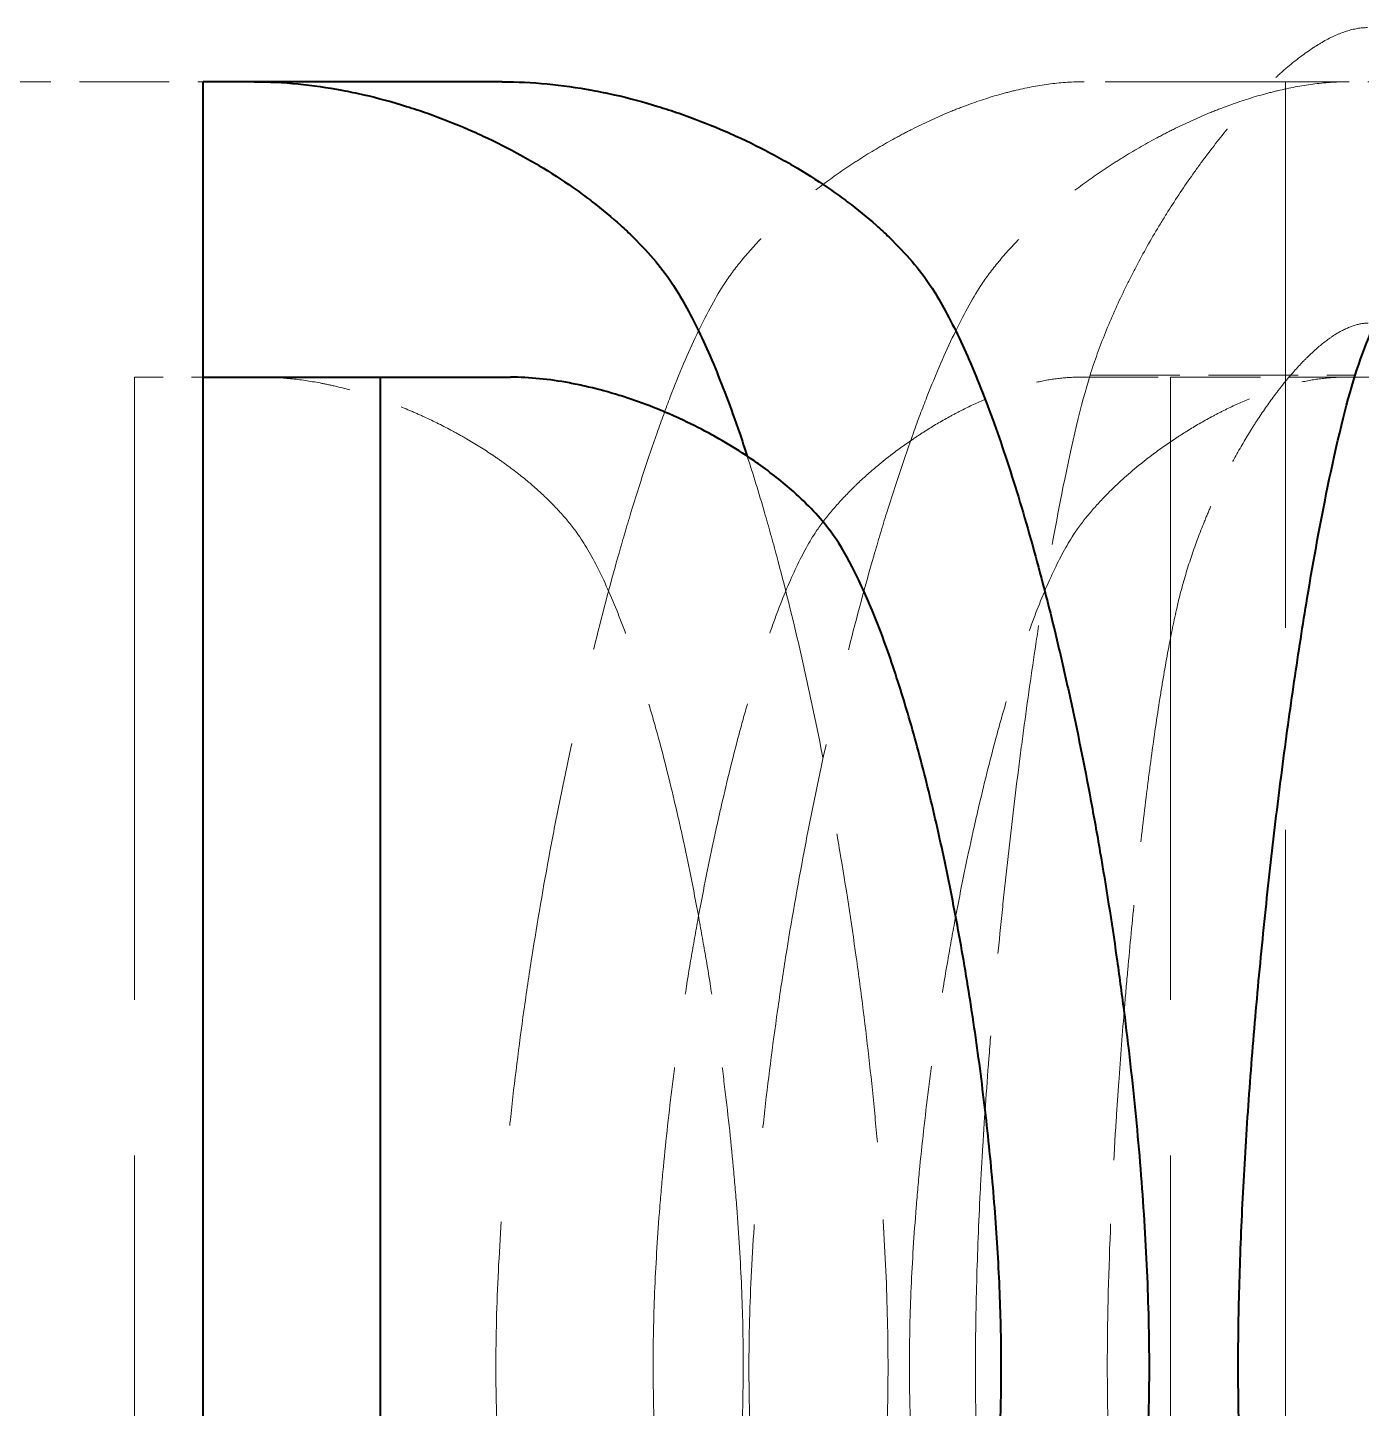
# Model space of a CAD drawing. Header units: millimetres. Extents: x 0 to 51860, y 0 to 5940.
# Drawn here: x 5368.467 to 5373.142, y 1726.554 to 1731.393 of the extents above; entities that cross this region are included whole.
import ezdxf

# ---------------------------------------------------------------- set-up
doc = ezdxf.new("R2010")
doc.units = ezdxf.units.MM
doc.header["$LTSCALE"] = 10
doc.linetypes.add('DASHED', pattern=[0.2067, 0.1654, -0.0413])
doc.layers.add('가려진 것(ISO)', color=2, linetype='DASHED', lineweight=18)
doc.layers.add('가시적인 것(ISO)', color=3, linetype='Continuous', lineweight=40)

msp = doc.modelspace()

# ---------------------------------------------------------------- linework, layer by layer
at = {"layer": '가려진 것(ISO)', "ltscale": 0.19037}
for p, q in [((5368.2342, 1731.2034), (5369.0831, 1731.2034)), ((5372.1907, 1730.175), (5373.1198, 1730.175)), ((5372.4732, 1730.1677), (5373.4081, 1730.1677))]:
    msp.add_line(p, q, dxfattribs=at)
at = {"layer": '가려진 것(ISO)', "ltscale": 0.38249}
msp.add_line((5372.8762, 1731.2034), (5372.1697, 1731.2034), dxfattribs=at)
at = {"layer": '가려진 것(ISO)', "ltscale": 1.714127}
msp.add_line((5372.8762, 1722.2034), (5372.8762, 1731.2034), dxfattribs=at)
at = {"layer": '가려진 것(ISO)', "ltscale": 0.113745}
msp.add_line((5372.8762, 1731.2034), (5373.4399, 1731.2034), dxfattribs=at)
at = {"layer": '가려진 것(ISO)', "ltscale": 0.053209}
msp.add_line((5368.842, 1730.1677), (5369.0831, 1730.1677), dxfattribs=at)
at = {"layer": '가려진 것(ISO)', "ltscale": 1.319605}
for p, q in [((5368.842, 1730.1677), (5368.842, 1723.239)), ((5372.4732, 1730.1677), (5372.4732, 1723.239))]:
    msp.add_line(p, q, dxfattribs=at)
at = {"layer": '가려진 것(ISO)', "ltscale": 0.170091}
msp.add_line((5372.1485, 1730.1677), (5372.4732, 1730.1677), dxfattribs=at)
at = {"layer": '가려진 것(ISO)', "ltscale": 0.600494}
msp.add_open_spline([(5372.1907, 1730.175), (5372.2065, 1730.2249), (5372.2247, 1730.2748), (5372.2649, 1730.3744), (5372.287, 1730.4239), (5372.3225, 1730.4974), (5372.3347, 1730.5217), (5372.3725, 1730.5941), (5372.3991, 1730.6416), (5372.4405, 1730.7112), (5372.4546, 1730.734), (5372.4974, 1730.8017), (5372.5269, 1730.8455), (5372.5719, 1730.9086), (5372.587, 1730.9292), (5372.6327, 1730.9896), (5372.6636, 1731.028), (5372.7099, 1731.0822), (5372.7254, 1731.0997), (5372.7717, 1731.1503), (5372.8025, 1731.1816), (5372.8482, 1731.2244), (5372.8633, 1731.2379), (5372.9083, 1731.2763), (5372.9378, 1731.2989), (5372.9808, 1731.3277), (5372.9949, 1731.3365), (5373.0367, 1731.3601), (5373.0637, 1731.3722), (5373.1153, 1731.3887), (5373.14, 1731.393), (5373.1633, 1731.393)], degree=3, knots=[0, 0, 0, 0, 0.083333, 0.083333, 0.166667, 0.166667, 0.208333, 0.208333, 0.291667, 0.291667, 0.333333, 0.333333, 0.416667, 0.416667, 0.458333, 0.458333, 0.541667, 0.541667, 0.583333, 0.583333, 0.666667, 0.666667, 0.708333, 0.708333, 0.791667, 0.791667, 0.833333, 0.833333, 0.916667, 0.916667, 1, 1, 1, 1], dxfattribs=at)
at = {"layer": '가려진 것(ISO)', "ltscale": 0.622862}
msp.add_open_spline([(5372.1697, 1731.2034), (5372.1313, 1731.2034), (5372.0921, 1731.2008), (5372.0127, 1731.1907), (5371.9725, 1731.1833), (5371.9117, 1731.169), (5371.8914, 1731.1636), (5371.8303, 1731.1462), (5371.7893, 1731.1325), (5371.7281, 1731.1094), (5371.7077, 1731.1012), (5371.6467, 1731.0755), (5371.6063, 1731.0567), (5371.5463, 1731.0263), (5371.5265, 1731.0159), (5371.4674, 1730.9835), (5371.4287, 1730.9607), (5371.372, 1730.9248), (5371.3534, 1730.9126), (5371.2982, 1730.8753), (5371.2626, 1730.8495), (5371.2112, 1730.8098), (5371.1944, 1730.7964), (5371.1452, 1730.7558), (5371.114, 1730.7281), (5371.07, 1730.6862), (5371.0558, 1730.6722), (5371.0148, 1730.6299), (5370.9895, 1730.6015), (5370.9436, 1730.5449), (5370.923, 1730.5166), (5370.9051, 1730.4886)], degree=3, knots=[0, 0, 0, 0, 0.083333, 0.083333, 0.166667, 0.166667, 0.208333, 0.208333, 0.291667, 0.291667, 0.333333, 0.333333, 0.416667, 0.416667, 0.458333, 0.458333, 0.541667, 0.541667, 0.583333, 0.583333, 0.666667, 0.666667, 0.708333, 0.708333, 0.791667, 0.791667, 0.833333, 0.833333, 0.916667, 0.916667, 1, 1, 1, 1], dxfattribs=at)
at = {"layer": '가려진 것(ISO)', "ltscale": 0.634685}
msp.add_open_spline([(5373.0985, 1731.2034), (5373.0593, 1731.2034), (5373.0193, 1731.2008), (5372.9788, 1731.1957), (5372.9383, 1731.1907), (5372.8972, 1731.1833), (5372.8559, 1731.1737), (5372.8352, 1731.169), (5372.8145, 1731.1636), (5372.7937, 1731.1578), (5372.7521, 1731.1462), (5372.7104, 1731.1325), (5372.6687, 1731.1171), (5372.6479, 1731.1094), (5372.6271, 1731.1012), (5372.6063, 1731.0926), (5372.5648, 1731.0755), (5372.5236, 1731.0567), (5372.4828, 1731.0365), (5372.4624, 1731.0263), (5372.4422, 1731.0159), (5372.4221, 1731.0051), (5372.3819, 1730.9835), (5372.3424, 1730.9607), (5372.3039, 1730.9368), (5372.2846, 1730.9248), (5372.2656, 1730.9126), (5372.2468, 1730.9002), (5372.2093, 1730.8753), (5372.1729, 1730.8495), (5372.1379, 1730.823), (5372.1205, 1730.8098), (5372.1033, 1730.7964), (5372.0866, 1730.7829), (5372.0532, 1730.7558), (5372.0213, 1730.7281), (5371.9914, 1730.7002), (5371.9765, 1730.6862), (5371.962, 1730.6722), (5371.948, 1730.6581), (5371.9201, 1730.6299), (5371.8943, 1730.6015), (5371.8708, 1730.5732), (5371.8474, 1730.5449), (5371.8264, 1730.5166), (5371.8081, 1730.4886)], degree=3, knots=[0, 0, 0, 0, 0.083333, 0.083333, 0.083333, 0.166667, 0.166667, 0.166667, 0.208333, 0.208333, 0.208333, 0.291667, 0.291667, 0.291667, 0.333333, 0.333333, 0.333333, 0.416667, 0.416667, 0.416667, 0.458333, 0.458333, 0.458333, 0.541667, 0.541667, 0.541667, 0.583333, 0.583333, 0.583333, 0.666667, 0.666667, 0.666667, 0.708333, 0.708333, 0.708333, 0.791667, 0.791667, 0.791667, 0.833333, 0.833333, 0.833333, 0.916667, 0.916667, 0.916667, 1, 1, 1, 1], dxfattribs=at)
at = {"layer": '가려진 것(ISO)', "ltscale": 0.820464}
msp.add_open_spline([(5370.9051, 1730.4886), (5370.8746, 1730.4406), (5370.8438, 1730.3834), (5370.8128, 1730.318), (5370.7818, 1730.2527), (5370.7507, 1730.1793), (5370.7197, 1730.0988), (5370.7042, 1730.0586), (5370.6887, 1730.0166), (5370.6733, 1729.973), (5370.6425, 1729.8859), (5370.6119, 1729.7923), (5370.5818, 1729.6933), (5370.5668, 1729.6438), (5370.5519, 1729.593), (5370.5372, 1729.541), (5370.5078, 1729.437), (5370.479, 1729.3283), (5370.4512, 1729.2158), (5370.4373, 1729.1596), (5370.4236, 1729.1025), (5370.4102, 1729.0445), (5370.3834, 1728.9287), (5370.3577, 1728.8098), (5370.3334, 1728.6888), (5370.3212, 1728.6283), (5370.3094, 1728.5674), (5370.298, 1728.506), (5370.2752, 1728.3834), (5370.2539, 1728.2592), (5370.2344, 1728.1348), (5370.2247, 1728.0725), (5370.2155, 1728.0102), (5370.2067, 1727.948), (5370.1891, 1727.8234), (5370.1736, 1727.6991), (5370.1604, 1727.5762), (5370.1537, 1727.5147), (5370.1477, 1727.4535), (5370.1422, 1727.3928), (5370.1313, 1727.2715), (5370.1229, 1727.152), (5370.1171, 1727.0355), (5370.1114, 1726.919), (5370.1084, 1726.8055), (5370.1084, 1726.6961)], degree=3, knots=[0, 0, 0, 0, 0.083333, 0.083333, 0.083333, 0.166667, 0.166667, 0.166667, 0.208333, 0.208333, 0.208333, 0.291667, 0.291667, 0.291667, 0.333333, 0.333333, 0.333333, 0.416667, 0.416667, 0.416667, 0.458333, 0.458333, 0.458333, 0.541667, 0.541667, 0.541667, 0.583333, 0.583333, 0.583333, 0.666667, 0.666667, 0.666667, 0.708333, 0.708333, 0.708333, 0.791667, 0.791667, 0.791667, 0.833333, 0.833333, 0.833333, 0.916667, 0.916667, 0.916667, 1, 1, 1, 1], dxfattribs=at)
at = {"layer": '가려진 것(ISO)', "ltscale": 0.824049}
msp.add_open_spline([(5371.8081, 1730.4886), (5371.7771, 1730.4406), (5371.7456, 1730.3834), (5371.714, 1730.318), (5371.6824, 1730.2527), (5371.6506, 1730.1793), (5371.619, 1730.0988), (5371.6032, 1730.0586), (5371.5874, 1730.0166), (5371.5716, 1729.973), (5371.5402, 1729.8859), (5371.509, 1729.7923), (5371.4784, 1729.6933), (5371.463, 1729.6438), (5371.4478, 1729.593), (5371.4328, 1729.541), (5371.4028, 1729.437), (5371.3734, 1729.3283), (5371.345, 1729.2158), (5371.3308, 1729.1596), (5371.3169, 1729.1025), (5371.3032, 1729.0445), (5371.2759, 1728.9287), (5371.2496, 1728.8098), (5371.2249, 1728.6888), (5371.2125, 1728.6283), (5371.2004, 1728.5674), (5371.1888, 1728.506), (5371.1655, 1728.3834), (5371.1437, 1728.2592), (5371.1239, 1728.1348), (5371.114, 1728.0725), (5371.1045, 1728.0102), (5371.0956, 1727.948), (5371.0777, 1727.8234), (5371.0618, 1727.6991), (5371.0483, 1727.5762), (5371.0415, 1727.5147), (5371.0354, 1727.4535), (5371.0298, 1727.3928), (5371.0187, 1727.2715), (5371.0101, 1727.152), (5371.0042, 1727.0355), (5370.9984, 1726.919), (5370.9953, 1726.8055), (5370.9953, 1726.6961)], degree=3, knots=[0, 0, 0, 0, 0.083333, 0.083333, 0.083333, 0.166667, 0.166667, 0.166667, 0.208333, 0.208333, 0.208333, 0.291667, 0.291667, 0.291667, 0.333333, 0.333333, 0.333333, 0.416667, 0.416667, 0.416667, 0.458333, 0.458333, 0.458333, 0.541667, 0.541667, 0.541667, 0.583333, 0.583333, 0.583333, 0.666667, 0.666667, 0.666667, 0.708333, 0.708333, 0.708333, 0.791667, 0.791667, 0.791667, 0.833333, 0.833333, 0.833333, 0.916667, 0.916667, 0.916667, 1, 1, 1, 1], dxfattribs=at)
at = {"layer": '가려진 것(ISO)', "ltscale": 0.423996}
msp.add_open_spline([(5373.1656, 1730.3574), (5373.1488, 1730.3574), (5373.1138, 1730.3511), (5373.0669, 1730.3287), (5373.0181, 1730.2965), (5372.9779, 1730.2631), (5372.9267, 1730.2128), (5372.8853, 1730.166), (5372.8337, 1730.1004), (5372.7927, 1730.0426), (5372.7427, 1729.9644), (5372.7039, 1729.8977), (5372.6576, 1729.8097), (5372.6227, 1729.7362), (5372.5824, 1729.6413), (5372.546, 1729.5437), (5372.5217, 1729.4639), (5372.5109, 1729.4238)], degree=3, knots=[0, 0, 0, 0, 0.083333, 0.166667, 0.208333, 0.291667, 0.333333, 0.416667, 0.458333, 0.541667, 0.583333, 0.666667, 0.708333, 0.791667, 0.833333, 0.916667, 1, 1, 1, 1], dxfattribs=at)
at = {"layer": '가려진 것(ISO)', "ltscale": 0.459501}
for points in [[(5370.3887, 1729.628), (5370.371, 1729.6517), (5370.3317, 1729.6987), (5370.2742, 1729.7558), (5370.211, 1729.8112), (5370.1562, 1729.8538), (5370.0833, 1729.9047), (5370.0217, 1729.9432), (5369.9413, 1729.9882), (5369.8748, 1730.0214), (5369.7895, 1730.0589), (5369.72, 1730.0856), (5369.6324, 1730.1143), (5369.5621, 1730.1332), (5369.4748, 1730.1515), (5369.3886, 1730.1642), (5369.3218, 1730.1677), (5369.2892, 1730.1677)], [(5371.2312, 1729.628), (5371.2475, 1729.6517), (5371.2835, 1729.6987), (5371.3357, 1729.7558), (5371.3923, 1729.8112), (5371.4409, 1729.8538), (5371.5048, 1729.9047), (5371.5581, 1729.9432), (5371.6267, 1729.9882), (5371.6829, 1730.0214), (5371.7538, 1730.0589), (5371.8107, 1730.0856), (5371.8816, 1730.1143), (5371.9377, 1730.1332), (5372.0063, 1730.1515), (5372.0731, 1730.1642), (5372.1239, 1730.1677), (5372.1485, 1730.1677)]]:
    msp.add_open_spline(points, degree=3, knots=[0, 0, 0, 0, 0.083333, 0.166667, 0.208333, 0.291667, 0.333333, 0.416667, 0.458333, 0.541667, 0.583333, 0.666667, 0.708333, 0.791667, 0.833333, 0.916667, 1, 1, 1, 1], dxfattribs=at)
at = {"layer": '가려진 것(ISO)', "ltscale": 0.70002}
msp.add_open_spline([(5371.789, 1726.7034), (5371.789, 1726.7976), (5371.7905, 1726.8959), (5371.7934, 1726.9973), (5371.7962, 1727.0988), (5371.8004, 1727.2033), (5371.8058, 1727.31), (5371.8085, 1727.3634), (5371.8115, 1727.4173), (5371.8148, 1727.4716), (5371.8214, 1727.5801), (5371.8291, 1727.6904), (5371.8379, 1727.8013), (5371.8422, 1727.8568), (5371.8469, 1727.9124), (5371.8517, 1727.9681), (5371.8614, 1728.0795), (5371.872, 1728.191), (5371.8834, 1728.3018), (5371.8891, 1728.3571), (5371.895, 1728.4123), (5371.9011, 1728.4672), (5371.9133, 1728.5769), (5371.9262, 1728.6853), (5371.9396, 1728.7915), (5371.9463, 1728.8446), (5371.9532, 1728.8971), (5371.9602, 1728.9489), (5371.9742, 1729.0526), (5371.9887, 1729.1535), (5372.0035, 1729.2507), (5372.011, 1729.2992), (5372.0185, 1729.3469), (5372.0261, 1729.3935), (5372.0488, 1729.5333), (5372.0723, 1729.6636), (5372.0959, 1729.7811), (5372.1275, 1729.9378), (5372.1594, 1730.0717), (5372.1907, 1730.175)], degree=3, knots=[0, 0, 0, 0, 0.083333, 0.083333, 0.083333, 0.166667, 0.166667, 0.166667, 0.208333, 0.208333, 0.208333, 0.291667, 0.291667, 0.291667, 0.333333, 0.333333, 0.333333, 0.416667, 0.416667, 0.416667, 0.458333, 0.458333, 0.458333, 0.541667, 0.541667, 0.541667, 0.583333, 0.583333, 0.583333, 0.666667, 0.666667, 0.666667, 0.708333, 0.708333, 0.708333, 0.833333, 0.833333, 0.833333, 1, 1, 1, 1], dxfattribs=at)
at = {"layer": '가려진 것(ISO)', "ltscale": 0.468217}
msp.add_open_spline([(5372.1409, 1729.628), (5372.1575, 1729.6517), (5372.1759, 1729.6752), (5372.1957, 1729.6984), (5372.2155, 1729.7216), (5372.2368, 1729.7444), (5372.2593, 1729.7668), (5372.2931, 1729.8003), (5372.3296, 1729.8328), (5372.3681, 1729.8639), (5372.3809, 1729.8742), (5372.3939, 1729.8844), (5372.4072, 1729.8944), (5372.4336, 1729.9144), (5372.4608, 1729.9336), (5372.4886, 1729.952), (5372.5024, 1729.9612), (5372.5164, 1729.9702), (5372.5306, 1729.979), (5372.5588, 1729.9965), (5372.5874, 1730.0131), (5372.6162, 1730.0286), (5372.6306, 1730.0364), (5372.6451, 1730.0439), (5372.6596, 1730.0511), (5372.6886, 1730.0656), (5372.7177, 1730.0789), (5372.7466, 1730.091), (5372.7611, 1730.0971), (5372.7756, 1730.1028), (5372.79, 1730.1082), (5372.8188, 1730.119), (5372.8474, 1730.1285), (5372.8756, 1730.1365), (5372.8897, 1730.1406), (5372.9037, 1730.1442), (5372.9176, 1730.1475), (5372.9453, 1730.1541), (5372.9726, 1730.1591), (5372.9992, 1730.1625), (5373.0258, 1730.166), (5373.0517, 1730.1677), (5373.0768, 1730.1677)], degree=3, knots=[0, 0, 0, 0, 0.083333, 0.083333, 0.083333, 0.166667, 0.166667, 0.166667, 0.291667, 0.291667, 0.291667, 0.333333, 0.333333, 0.333333, 0.416667, 0.416667, 0.416667, 0.458333, 0.458333, 0.458333, 0.541667, 0.541667, 0.541667, 0.583333, 0.583333, 0.583333, 0.666667, 0.666667, 0.666667, 0.708333, 0.708333, 0.708333, 0.791667, 0.791667, 0.791667, 0.833333, 0.833333, 0.833333, 0.916667, 0.916667, 0.916667, 1, 1, 1, 1], dxfattribs=at)
at = {"layer": '가려진 것(ISO)', "ltscale": 0.658785}
msp.add_open_spline([(5370.9893, 1729.891), (5371.0098, 1729.8279), (5371.0301, 1729.7619), (5371.05, 1729.6933), (5371.0644, 1729.6438), (5371.0785, 1729.593), (5371.0925, 1729.541), (5371.1204, 1729.437), (5371.1474, 1729.3283), (5371.1733, 1729.2158), (5371.1863, 1729.1596), (5371.199, 1729.1025), (5371.2114, 1729.0445), (5371.2361, 1728.9287), (5371.2597, 1728.8098), (5371.2819, 1728.6888), (5371.293, 1728.6283), (5371.3037, 1728.5674), (5371.314, 1728.506), (5371.3347, 1728.3834), (5371.3538, 1728.2592), (5371.3712, 1728.1348), (5371.38, 1728.0725), (5371.3882, 1728.0102), (5371.396, 1727.948), (5371.4116, 1727.8234), (5371.4254, 1727.6991), (5371.4371, 1727.5762), (5371.443, 1727.5147), (5371.4483, 1727.4535), (5371.4531, 1727.3928), (5371.4627, 1727.2715), (5371.4701, 1727.152), (5371.4751, 1727.0355), (5371.4801, 1726.919), (5371.4827, 1726.8055), (5371.4827, 1726.6961)], degree=3, knots=[0.233897, 0.233897, 0.233897, 0.233897, 0.2916667, 0.2916667, 0.2916667, 0.3333333, 0.3333333, 0.3333333, 0.4166667, 0.4166667, 0.4166667, 0.4583333, 0.4583333, 0.4583333, 0.5416667, 0.5416667, 0.5416667, 0.5833333, 0.5833333, 0.5833333, 0.6666667, 0.6666667, 0.6666667, 0.7083333, 0.7083333, 0.7083333, 0.7916667, 0.7916667, 0.7916667, 0.8333333, 0.8333333, 0.8333333, 0.9166667, 0.9166667, 0.9166667, 1, 1, 1, 1], dxfattribs=at)
at = {"layer": '가려진 것(ISO)', "ltscale": 0.629388}
for points in [[(5370.9752, 1726.7107), (5370.9752, 1726.797), (5370.9712, 1726.9756), (5370.9571, 1727.2095), (5370.9367, 1727.4481), (5370.9157, 1727.6416), (5370.884, 1727.8834), (5370.8546, 1728.0755), (5370.8133, 1728.3108), (5370.7769, 1728.4939), (5370.7277, 1728.713), (5370.6857, 1728.8793), (5370.6304, 1729.0727), (5370.5842, 1729.2145), (5370.5246, 1729.3725), (5370.4635, 1729.5095), (5370.4137, 1729.5934), (5370.3887, 1729.628)], [(5370.6596, 1726.7107), (5370.6596, 1726.797), (5370.6637, 1726.9756), (5370.6782, 1727.2095), (5370.6991, 1727.4481), (5370.7206, 1727.6416), (5370.7528, 1727.8834), (5370.7825, 1728.0755), (5370.8239, 1728.3108), (5370.8602, 1728.4939), (5370.9088, 1728.713), (5370.9499, 1728.8793), (5371.0035, 1729.0727), (5371.0478, 1729.2145), (5371.1045, 1729.3725), (5371.1619, 1729.5095), (5371.2082, 1729.5934), (5371.2312, 1729.628)]]:
    msp.add_open_spline(points, degree=3, knots=[0, 0, 0, 0, 0.083333, 0.166667, 0.208333, 0.291667, 0.333333, 0.416667, 0.458333, 0.541667, 0.583333, 0.666667, 0.708333, 0.791667, 0.833333, 0.916667, 1, 1, 1, 1], dxfattribs=at)
at = {"layer": '가려진 것(ISO)', "ltscale": 0.632068}
msp.add_open_spline([(5371.5577, 1726.7107), (5371.5577, 1726.797), (5371.5598, 1726.8863), (5371.5638, 1726.9777), (5371.5678, 1727.0691), (5371.5737, 1727.1627), (5371.5814, 1727.2575), (5371.5852, 1727.3049), (5371.5895, 1727.3527), (5371.5941, 1727.4006), (5371.6035, 1727.4965), (5371.6144, 1727.5932), (5371.6269, 1727.69), (5371.6331, 1727.7383), (5371.6396, 1727.7867), (5371.6465, 1727.8349), (5371.6604, 1727.9314), (5371.6755, 1728.0275), (5371.6918, 1728.1223), (5371.7, 1728.1697), (5371.7085, 1728.2167), (5371.7172, 1728.2633), (5371.7346, 1728.3566), (5371.7531, 1728.4481), (5371.7725, 1728.5371), (5371.7822, 1728.5816), (5371.7921, 1728.6254), (5371.8022, 1728.6685), (5371.8224, 1728.7546), (5371.8434, 1728.8378), (5371.8649, 1728.9171), (5371.8757, 1728.9567), (5371.8867, 1728.9954), (5371.8977, 1729.033), (5371.9198, 1729.1082), (5371.9425, 1729.1791), (5371.9654, 1729.2448), (5371.9769, 1729.2777), (5371.9885, 1729.3093), (5372.0001, 1729.3395), (5372.0233, 1729.3999), (5372.0468, 1729.4547), (5372.0703, 1729.5031), (5372.0938, 1729.5514), (5372.1174, 1729.5934), (5372.1409, 1729.628)], degree=3, knots=[0, 0, 0, 0, 0.083333, 0.083333, 0.083333, 0.166667, 0.166667, 0.166667, 0.208333, 0.208333, 0.208333, 0.291667, 0.291667, 0.291667, 0.333333, 0.333333, 0.333333, 0.416667, 0.416667, 0.416667, 0.458333, 0.458333, 0.458333, 0.541667, 0.541667, 0.541667, 0.583333, 0.583333, 0.583333, 0.666667, 0.666667, 0.666667, 0.708333, 0.708333, 0.708333, 0.791667, 0.791667, 0.791667, 0.833333, 0.833333, 0.833333, 0.916667, 0.916667, 0.916667, 1, 1, 1, 1], dxfattribs=at)
at = {"layer": '가려진 것(ISO)', "ltscale": 0.541749}
msp.add_open_spline([(5372.5109, 1729.4238), (5372.5006, 1729.3855), (5372.4799, 1729.2961), (5372.4539, 1729.1563), (5372.4283, 1728.9986), (5372.4082, 1728.8593), (5372.3839, 1728.6721), (5372.3652, 1728.513), (5372.3431, 1728.3056), (5372.3265, 1728.1341), (5372.3076, 1727.9159), (5372.294, 1727.7394), (5372.2763, 1727.4758), (5372.2578, 1727.1293), (5372.2512, 1726.8493), (5372.2512, 1726.7034)], degree=3, knots=[0, 0, 0, 0, 0.083333, 0.166667, 0.208333, 0.291667, 0.333333, 0.416667, 0.458333, 0.541667, 0.583333, 0.666667, 0.708333, 0.833333, 1, 1, 1, 1], dxfattribs=at)
at = {"layer": '가려진 것(ISO)', "ltscale": 0.816362}
msp.add_open_spline([(5370.1084, 1726.6961), (5370.1084, 1726.5934), (5370.1116, 1726.4854), (5370.1175, 1726.3736), (5370.1235, 1726.2617), (5370.1323, 1726.1458), (5370.1436, 1726.0273), (5370.1493, 1725.968), (5370.1556, 1725.9081), (5370.1624, 1725.8476), (5370.1762, 1725.7267), (5370.1923, 1725.6038), (5370.2104, 1725.48), (5370.2195, 1725.4181), (5370.229, 1725.356), (5370.239, 1725.2939), (5370.2591, 1725.1696), (5370.281, 1725.0452), (5370.3044, 1724.9219), (5370.3161, 1724.8602), (5370.3282, 1724.7988), (5370.3406, 1724.7378), (5370.3655, 1724.6159), (5370.3917, 1724.4957), (5370.419, 1724.3785), (5370.4326, 1724.3199), (5370.4465, 1724.262), (5370.4606, 1724.2051), (5370.4888, 1724.0912), (5370.5179, 1723.9809), (5370.5476, 1723.8755), (5370.5624, 1723.8227), (5370.5774, 1723.7713), (5370.5924, 1723.7211), (5370.6226, 1723.6209), (5370.6531, 1723.5262), (5370.6838, 1723.4383), (5370.6991, 1723.3943), (5370.7145, 1723.352), (5370.7298, 1723.3116), (5370.7605, 1723.2308), (5370.7911, 1723.1573), (5370.8215, 1723.0925), (5370.8518, 1723.0277), (5370.8818, 1722.9716), (5370.9112, 1722.9254)], degree=3, knots=[0, 0, 0, 0, 0.083333, 0.083333, 0.083333, 0.166667, 0.166667, 0.166667, 0.208333, 0.208333, 0.208333, 0.291667, 0.291667, 0.291667, 0.333333, 0.333333, 0.333333, 0.416667, 0.416667, 0.416667, 0.458333, 0.458333, 0.458333, 0.541667, 0.541667, 0.541667, 0.583333, 0.583333, 0.583333, 0.666667, 0.666667, 0.666667, 0.708333, 0.708333, 0.708333, 0.791667, 0.791667, 0.791667, 0.833333, 0.833333, 0.833333, 0.916667, 0.916667, 0.916667, 1, 1, 1, 1], dxfattribs=at)
at = {"layer": '가려진 것(ISO)', "ltscale": 0.61177}
for points in [[(5370.437, 1723.8371), (5370.46, 1723.8723), (5370.5058, 1723.9564), (5370.562, 1724.0916), (5370.6167, 1724.2465), (5370.6591, 1724.385), (5370.7099, 1724.5735), (5370.7484, 1724.7354), (5370.7935, 1724.9489), (5370.8269, 1725.1274), (5370.8647, 1725.3572), (5370.8917, 1725.5452), (5370.9207, 1725.7827), (5370.94, 1725.9735), (5370.9586, 1726.2101), (5370.9715, 1726.4433), (5370.9752, 1726.6232), (5370.9752, 1726.7107)], [(5371.1865, 1723.8371), (5371.1652, 1723.8723), (5371.1223, 1723.9564), (5371.069, 1724.0916), (5371.0167, 1724.2465), (5370.9757, 1724.385), (5370.9263, 1724.5735), (5370.8884, 1724.7354), (5370.8437, 1724.9489), (5370.8104, 1725.1274), (5370.7723, 1725.3572), (5370.745, 1725.5452), (5370.7155, 1725.7827), (5370.6958, 1725.9735), (5370.6766, 1726.2101), (5370.6634, 1726.4433), (5370.6596, 1726.6232), (5370.6596, 1726.7107)]]:
    msp.add_open_spline(points, degree=3, knots=[0, 0, 0, 0, 0.083333, 0.166667, 0.208333, 0.291667, 0.333333, 0.416667, 0.458333, 0.541667, 0.583333, 0.666667, 0.708333, 0.791667, 0.833333, 0.916667, 1, 1, 1, 1], dxfattribs=at)
at = {"layer": '가려진 것(ISO)', "ltscale": 0.661583}
msp.add_open_spline([(5371.4827, 1726.6961), (5371.4827, 1726.5934), (5371.48, 1726.4854), (5371.4748, 1726.3736), (5371.4695, 1726.2617), (5371.4618, 1726.1458), (5371.4518, 1726.0273), (5371.4469, 1725.968), (5371.4413, 1725.9081), (5371.4353, 1725.8476), (5371.4231, 1725.7267), (5371.4089, 1725.6038), (5371.3927, 1725.48), (5371.3847, 1725.4181), (5371.3761, 1725.356), (5371.3671, 1725.2939), (5371.3492, 1725.1696), (5371.3295, 1725.0452), (5371.3082, 1724.9219), (5371.2976, 1724.8602), (5371.2866, 1724.7988), (5371.2753, 1724.7378), (5371.2526, 1724.6159), (5371.2285, 1724.4957), (5371.2032, 1724.3785), (5371.1906, 1724.3199), (5371.1777, 1724.262), (5371.1645, 1724.2051), (5371.1382, 1724.0912), (5371.1108, 1723.9809), (5371.0826, 1723.8755), (5371.0686, 1723.8227), (5371.0543, 1723.7713), (5371.0399, 1723.7211), (5371.0175, 1723.6435), (5370.9948, 1723.5692), (5370.9718, 1723.4988)], degree=3, knots=[0, 0, 0, 0, 0.0833333, 0.0833333, 0.0833333, 0.1666667, 0.1666667, 0.1666667, 0.2083333, 0.2083333, 0.2083333, 0.2916667, 0.2916667, 0.2916667, 0.3333333, 0.3333333, 0.3333333, 0.4166667, 0.4166667, 0.4166667, 0.4583333, 0.4583333, 0.4583333, 0.5416667, 0.5416667, 0.5416667, 0.5833333, 0.5833333, 0.5833333, 0.6666667, 0.6666667, 0.6666667, 0.7083333, 0.7083333, 0.7083333, 0.7728807, 0.7728807, 0.7728807, 0.7728807], dxfattribs=at)
at = {"layer": '가려진 것(ISO)', "ltscale": 0.819959}
msp.add_open_spline([(5370.9953, 1726.6961), (5370.9953, 1726.5934), (5370.9985, 1726.4854), (5371.0046, 1726.3736), (5371.0107, 1726.2617), (5371.0197, 1726.1458), (5371.0312, 1726.0273), (5371.037, 1725.968), (5371.0434, 1725.9081), (5371.0504, 1725.8476), (5371.0645, 1725.7267), (5371.0809, 1725.6038), (5371.0994, 1725.48), (5371.1086, 1725.4181), (5371.1184, 1725.356), (5371.1286, 1725.2939), (5371.149, 1725.1696), (5371.1714, 1725.0452), (5371.1953, 1724.9219), (5371.2072, 1724.8602), (5371.2196, 1724.7988), (5371.2323, 1724.7378), (5371.2576, 1724.6159), (5371.2844, 1724.4957), (5371.3122, 1724.3785), (5371.3261, 1724.3199), (5371.3403, 1724.262), (5371.3547, 1724.2051), (5371.3834, 1724.0912), (5371.4131, 1723.9809), (5371.4434, 1723.8755), (5371.4585, 1723.8227), (5371.4738, 1723.7713), (5371.4892, 1723.7211), (5371.5199, 1723.6209), (5371.5511, 1723.5262), (5371.5823, 1723.4383), (5371.598, 1723.3943), (5371.6136, 1723.352), (5371.6293, 1723.3116), (5371.6606, 1723.2308), (5371.6919, 1723.1573), (5371.7228, 1723.0925), (5371.7538, 1723.0277), (5371.7844, 1722.9716), (5371.8144, 1722.9254)], degree=3, knots=[0, 0, 0, 0, 0.083333, 0.083333, 0.083333, 0.166667, 0.166667, 0.166667, 0.208333, 0.208333, 0.208333, 0.291667, 0.291667, 0.291667, 0.333333, 0.333333, 0.333333, 0.416667, 0.416667, 0.416667, 0.458333, 0.458333, 0.458333, 0.541667, 0.541667, 0.541667, 0.583333, 0.583333, 0.583333, 0.666667, 0.666667, 0.666667, 0.708333, 0.708333, 0.708333, 0.791667, 0.791667, 0.791667, 0.833333, 0.833333, 0.833333, 0.916667, 0.916667, 0.916667, 1, 1, 1, 1], dxfattribs=at)
at = {"layer": '가려진 것(ISO)', "ltscale": 0.614137}
msp.add_open_spline([(5372.0953, 1723.8371), (5372.0735, 1723.8723), (5372.0516, 1723.9144), (5372.0298, 1723.9624), (5372.008, 1724.0105), (5371.9863, 1724.0646), (5371.9648, 1724.1239), (5371.954, 1724.1536), (5371.9434, 1724.1845), (5371.9328, 1724.2167), (5371.9115, 1724.2811), (5371.8906, 1724.3504), (5371.8702, 1724.4237), (5371.86, 1724.4604), (5371.8499, 1724.4981), (5371.84, 1724.5367), (5371.8201, 1724.614), (5371.8008, 1724.6949), (5371.7822, 1724.7789), (5371.7729, 1724.8208), (5371.7637, 1724.8635), (5371.7548, 1724.9068), (5371.737, 1724.9935), (5371.72, 1725.0827), (5371.704, 1725.1738), (5371.696, 1725.2193), (5371.6882, 1725.2652), (5371.6807, 1725.3116), (5371.6657, 1725.4042), (5371.6518, 1725.4982), (5371.6391, 1725.5929), (5371.6328, 1725.6402), (5371.6267, 1725.6877), (5371.6211, 1725.7353), (5371.6097, 1725.8304), (5371.5996, 1725.9258), (5371.5911, 1726.0207), (5371.5868, 1726.0681), (5371.5829, 1726.1154), (5371.5794, 1726.1625), (5371.5724, 1726.2567), (5371.5669, 1726.35), (5371.5633, 1726.4416), (5371.5596, 1726.5332), (5371.5577, 1726.6232), (5371.5577, 1726.7107)], degree=3, knots=[0, 0, 0, 0, 0.083333, 0.083333, 0.083333, 0.166667, 0.166667, 0.166667, 0.208333, 0.208333, 0.208333, 0.291667, 0.291667, 0.291667, 0.333333, 0.333333, 0.333333, 0.416667, 0.416667, 0.416667, 0.458333, 0.458333, 0.458333, 0.541667, 0.541667, 0.541667, 0.583333, 0.583333, 0.583333, 0.666667, 0.666667, 0.666667, 0.708333, 0.708333, 0.708333, 0.791667, 0.791667, 0.791667, 0.833333, 0.833333, 0.833333, 0.916667, 0.916667, 0.916667, 1, 1, 1, 1], dxfattribs=at)
at = {"layer": '가려진 것(ISO)', "ltscale": 0.698404}
msp.add_open_spline([(5372.188, 1723.239), (5372.1724, 1723.2889), (5372.1566, 1723.3468), (5372.1408, 1723.4117), (5372.125, 1723.4766), (5372.1092, 1723.5485), (5372.0935, 1723.6263), (5372.0856, 1723.6653), (5372.0778, 1723.7057), (5372.07, 1723.7475), (5372.0544, 1723.831), (5372.039, 1723.92), (5372.0239, 1724.0134), (5372.0164, 1724.0601), (5372.0089, 1724.1079), (5372.0015, 1724.1567), (5371.9868, 1724.2542), (5371.9724, 1724.3555), (5371.9585, 1724.4597), (5371.9516, 1724.5118), (5371.9447, 1724.5647), (5371.9381, 1724.618), (5371.9247, 1724.7248), (5371.912, 1724.8338), (5371.8999, 1724.9441), (5371.8939, 1724.9993), (5371.8881, 1725.0548), (5371.8824, 1725.1104), (5371.8711, 1725.2217), (5371.8606, 1725.3337), (5371.851, 1725.4454), (5371.8462, 1725.5013), (5371.8416, 1725.557), (5371.8373, 1725.6126), (5371.8287, 1725.7237), (5371.821, 1725.834), (5371.8145, 1725.9424), (5371.8113, 1725.9965), (5371.8083, 1726.0503), (5371.8056, 1726.1034), (5371.8003, 1726.2096), (5371.7961, 1726.3134), (5371.7933, 1726.4138), (5371.7905, 1726.5141), (5371.789, 1726.611), (5371.789, 1726.7034)], degree=3, knots=[0, 0, 0, 0, 0.083333, 0.083333, 0.083333, 0.166667, 0.166667, 0.166667, 0.208333, 0.208333, 0.208333, 0.291667, 0.291667, 0.291667, 0.333333, 0.333333, 0.333333, 0.416667, 0.416667, 0.416667, 0.458333, 0.458333, 0.458333, 0.541667, 0.541667, 0.541667, 0.583333, 0.583333, 0.583333, 0.666667, 0.666667, 0.666667, 0.708333, 0.708333, 0.708333, 0.791667, 0.791667, 0.791667, 0.833333, 0.833333, 0.833333, 0.916667, 0.916667, 0.916667, 1, 1, 1, 1], dxfattribs=at)
at = {"layer": '가려진 것(ISO)', "ltscale": 0.933334}
msp.add_open_spline([(5372.2512, 1726.7034), (5372.2512, 1726.5557), (5372.2586, 1726.2588), (5372.2846, 1725.8896), (5372.3216, 1725.5263), (5372.3594, 1725.2419), (5372.4154, 1724.8988), (5372.4664, 1724.6358), (5372.5365, 1724.3259), (5372.5971, 1724.0946), (5372.6768, 1723.8308), (5372.7431, 1723.6417), (5372.828, 1723.437), (5372.8967, 1723.3004), (5372.9739, 1723.1811), (5373.025, 1723.1217), (5373.0754, 1723.0797), (5373.117, 1723.0559), (5373.1495, 1723.0494), (5373.1656, 1723.0494)], degree=3, knots=[0, 0, 0, 0, 0.083333, 0.166667, 0.208333, 0.291667, 0.333333, 0.416667, 0.458333, 0.541667, 0.583333, 0.666667, 0.708333, 0.791667, 0.833333, 0.895833, 0.916667, 0.958333, 1, 1, 1, 1], dxfattribs=at)
at = {"layer": '가시적인 것(ISO)'}
for p, q in [((5370.1307, 1731.2034), (5369.0831, 1731.2034)), ((5369.0831, 1722.2034), (5369.0831, 1731.2034)), ((5369.0831, 1730.1677), (5369.7032, 1730.1677)), ((5369.7032, 1730.1677), (5370.1595, 1730.1677)), ((5369.7032, 1730.1677), (5369.7032, 1723.239))]:
    msp.add_line(p, q, dxfattribs=at)
for points, knots in [([(5373.1198, 1730.175), (5373.136, 1730.2249), (5373.1545, 1730.2748), (5373.1751, 1730.3246), (5373.1956, 1730.3744), (5373.2181, 1730.4239), (5373.2423, 1730.4729), (5373.2543, 1730.4974), (5373.2668, 1730.5217), (5373.2797, 1730.5459), (5373.3053, 1730.5941), (5373.3324, 1730.6416), (5373.3606, 1730.688), (5373.3747, 1730.7112), (5373.3891, 1730.734), (5373.4036, 1730.7566), (5373.4328, 1730.8017), (5373.4629, 1730.8455), (5373.4935, 1730.8876), (5373.5088, 1730.9086), (5373.5242, 1730.9292), (5373.5398, 1730.9493), (5373.5709, 1730.9896), (5373.6023, 1731.028), (5373.6339, 1731.0641), (5373.6496, 1731.0822), (5373.6654, 1731.0997), (5373.6812, 1731.1166), (5373.7127, 1731.1503), (5373.7441, 1731.1816), (5373.7752, 1731.2101), (5373.7907, 1731.2244), (5373.8061, 1731.2379), (5373.8214, 1731.2507), (5373.852, 1731.2763), (5373.8821, 1731.2989), (5373.9113, 1731.3181), (5373.926, 1731.3277), (5373.9404, 1731.3365), (5373.9546, 1731.3443), (5373.9831, 1731.3601), (5374.0106, 1731.3722), (5374.0369, 1731.3805), (5374.0632, 1731.3887), (5374.0884, 1731.393), (5374.1122, 1731.393)], [0, 0, 0, 0, 0.083333, 0.083333, 0.083333, 0.166667, 0.166667, 0.166667, 0.208333, 0.208333, 0.208333, 0.291667, 0.291667, 0.291667, 0.333333, 0.333333, 0.333333, 0.416667, 0.416667, 0.416667, 0.458333, 0.458333, 0.458333, 0.541667, 0.541667, 0.541667, 0.583333, 0.583333, 0.583333, 0.666667, 0.666667, 0.666667, 0.708333, 0.708333, 0.708333, 0.791667, 0.791667, 0.791667, 0.833333, 0.833333, 0.833333, 0.916667, 0.916667, 0.916667, 1, 1, 1, 1]), ([(5369.261, 1731.2034), (5369.3122, 1731.2034), (5369.3636, 1731.2008), (5369.4665, 1731.1907), (5369.5179, 1731.1833), (5369.5946, 1731.169), (5369.62, 1731.1636), (5369.6961, 1731.1462), (5369.7463, 1731.1325), (5369.8204, 1731.1094), (5369.8449, 1731.1012), (5369.9178, 1731.0755), (5369.9655, 1731.0567), (5370.0352, 1731.0263), (5370.0582, 1731.0159), (5370.1261, 1730.9835), (5370.17, 1730.9607), (5370.2336, 1730.9248), (5370.2544, 1730.9126), (5370.3156, 1730.8753), (5370.3546, 1730.8495), (5370.4104, 1730.8098), (5370.4285, 1730.7964), (5370.4813, 1730.7558), (5370.5145, 1730.7281), (5370.5609, 1730.6862), (5370.5757, 1730.6722), (5370.6186, 1730.6299), (5370.6449, 1730.6015), (5370.6921, 1730.5449), (5370.7132, 1730.5166), (5370.7314, 1730.4886)], [0, 0, 0, 0, 0.083333, 0.083333, 0.166667, 0.166667, 0.208333, 0.208333, 0.291667, 0.291667, 0.333333, 0.333333, 0.416667, 0.416667, 0.458333, 0.458333, 0.541667, 0.541667, 0.583333, 0.583333, 0.666667, 0.666667, 0.708333, 0.708333, 0.791667, 0.791667, 0.833333, 0.833333, 0.916667, 0.916667, 1, 1, 1, 1]), ([(5370.1307, 1731.2034), (5370.1829, 1731.2034), (5370.2354, 1731.2008), (5370.2879, 1731.1957), (5370.3404, 1731.1907), (5370.3929, 1731.1833), (5370.445, 1731.1737), (5370.471, 1731.169), (5370.497, 1731.1636), (5370.5229, 1731.1578), (5370.5746, 1731.1462), (5370.6258, 1731.1325), (5370.6762, 1731.1171), (5370.7014, 1731.1094), (5370.7265, 1731.1012), (5370.7513, 1731.0926), (5370.8008, 1731.0755), (5370.8495, 1731.0567), (5370.8969, 1731.0365), (5370.9206, 1731.0263), (5370.9441, 1731.0159), (5370.9671, 1731.0051), (5371.0133, 1730.9835), (5371.0582, 1730.9607), (5371.1014, 1730.9368), (5371.123, 1730.9248), (5371.1443, 1730.9126), (5371.1651, 1730.9002), (5371.2067, 1730.8753), (5371.2465, 1730.8495), (5371.2845, 1730.823), (5371.3034, 1730.8098), (5371.3219, 1730.7964), (5371.3399, 1730.7829), (5371.3758, 1730.7558), (5371.4096, 1730.7281), (5371.4412, 1730.7002), (5371.4569, 1730.6862), (5371.4721, 1730.6722), (5371.4867, 1730.6581), (5371.5159, 1730.6299), (5371.5427, 1730.6015), (5371.5668, 1730.5732), (5371.5909, 1730.5449), (5371.6123, 1730.5166), (5371.6309, 1730.4886)], [0, 0, 0, 0, 0.083333, 0.083333, 0.083333, 0.166667, 0.166667, 0.166667, 0.208333, 0.208333, 0.208333, 0.291667, 0.291667, 0.291667, 0.333333, 0.333333, 0.333333, 0.416667, 0.416667, 0.416667, 0.458333, 0.458333, 0.458333, 0.541667, 0.541667, 0.541667, 0.583333, 0.583333, 0.583333, 0.666667, 0.666667, 0.666667, 0.708333, 0.708333, 0.708333, 0.791667, 0.791667, 0.791667, 0.833333, 0.833333, 0.833333, 0.916667, 0.916667, 0.916667, 1, 1, 1, 1]), ([(5370.7314, 1730.4886), (5370.7624, 1730.4406), (5370.7934, 1730.3834), (5370.8244, 1730.318), (5370.8553, 1730.2527), (5370.8862, 1730.1793), (5370.9166, 1730.0988), (5370.9318, 1730.0586), (5370.9469, 1730.0166), (5370.9619, 1729.973), (5370.9711, 1729.9463), (5370.9802, 1729.9189), (5370.9893, 1729.891)], [0, 0, 0, 0, 0.0833333, 0.0833333, 0.0833333, 0.1666667, 0.1666667, 0.1666667, 0.2083333, 0.2083333, 0.2083333, 0.233897, 0.233897, 0.233897, 0.233897]), ([(5371.6309, 1730.4886), (5371.6625, 1730.4406), (5371.6942, 1730.3834), (5371.7258, 1730.318), (5371.7574, 1730.2527), (5371.7888, 1730.1793), (5371.8199, 1730.0988), (5371.8354, 1730.0586), (5371.8508, 1730.0166), (5371.8661, 1729.973), (5371.8967, 1729.8859), (5371.9267, 1729.7923), (5371.956, 1729.6933), (5371.9706, 1729.6438), (5371.9851, 1729.593), (5371.9993, 1729.541), (5372.0278, 1729.437), (5372.0554, 1729.3283), (5372.0818, 1729.2158), (5372.095, 1729.1596), (5372.108, 1729.1025), (5372.1206, 1729.0445), (5372.1459, 1728.9287), (5372.17, 1728.8098), (5372.1926, 1728.6888), (5372.2039, 1728.6283), (5372.2148, 1728.5674), (5372.2254, 1728.506), (5372.2465, 1728.3834), (5372.266, 1728.2592), (5372.2838, 1728.1348), (5372.2927, 1728.0725), (5372.3011, 1728.0102), (5372.3091, 1727.948), (5372.325, 1727.8234), (5372.339, 1727.6991), (5372.351, 1727.5762), (5372.3569, 1727.5147), (5372.3624, 1727.4535), (5372.3673, 1727.3928), (5372.377, 1727.2715), (5372.3846, 1727.152), (5372.3897, 1727.0355), (5372.3948, 1726.919), (5372.3975, 1726.8055), (5372.3975, 1726.6961)], [0, 0, 0, 0, 0.083333, 0.083333, 0.083333, 0.166667, 0.166667, 0.166667, 0.208333, 0.208333, 0.208333, 0.291667, 0.291667, 0.291667, 0.333333, 0.333333, 0.333333, 0.416667, 0.416667, 0.416667, 0.458333, 0.458333, 0.458333, 0.541667, 0.541667, 0.541667, 0.583333, 0.583333, 0.583333, 0.666667, 0.666667, 0.666667, 0.708333, 0.708333, 0.708333, 0.791667, 0.791667, 0.791667, 0.833333, 0.833333, 0.833333, 0.916667, 0.916667, 0.916667, 1, 1, 1, 1]), ([(5371.2813, 1729.628), (5371.2632, 1729.6517), (5371.2432, 1729.6752), (5371.2214, 1729.6984), (5371.1997, 1729.7216), (5371.1762, 1729.7444), (5371.1511, 1729.7668), (5371.1136, 1729.8003), (5371.0726, 1729.8328), (5371.0289, 1729.8639), (5371.0143, 1729.8742), (5370.9994, 1729.8844), (5370.9843, 1729.8944), (5370.9539, 1729.9144), (5370.9225, 1729.9336), (5370.8902, 1729.952), (5370.874, 1729.9612), (5370.8576, 1729.9702), (5370.841, 1729.979), (5370.8079, 1729.9965), (5370.7739, 1730.0131), (5370.7394, 1730.0286), (5370.7221, 1730.0364), (5370.7047, 1730.0439), (5370.6872, 1730.0511), (5370.6522, 1730.0656), (5370.6168, 1730.0789), (5370.5811, 1730.091), (5370.5633, 1730.0971), (5370.5454, 1730.1028), (5370.5275, 1730.1082), (5370.4917, 1730.119), (5370.4558, 1730.1285), (5370.4201, 1730.1365), (5370.4022, 1730.1406), (5370.3844, 1730.1442), (5370.3667, 1730.1475), (5370.3312, 1730.1541), (5370.296, 1730.1591), (5370.2614, 1730.1625), (5370.2268, 1730.166), (5370.1927, 1730.1677), (5370.1595, 1730.1677)], [0, 0, 0, 0, 0.083333, 0.083333, 0.083333, 0.166667, 0.166667, 0.166667, 0.291667, 0.291667, 0.291667, 0.333333, 0.333333, 0.333333, 0.416667, 0.416667, 0.416667, 0.458333, 0.458333, 0.458333, 0.541667, 0.541667, 0.541667, 0.583333, 0.583333, 0.583333, 0.666667, 0.666667, 0.666667, 0.708333, 0.708333, 0.708333, 0.791667, 0.791667, 0.791667, 0.833333, 0.833333, 0.833333, 0.916667, 0.916667, 0.916667, 1, 1, 1, 1]), ([(5372.71, 1726.7034), (5372.71, 1726.7976), (5372.7131, 1726.9942), (5372.7238, 1727.2556), (5372.7391, 1727.525), (5372.7549, 1727.7455), (5372.7785, 1728.0237), (5372.8001, 1728.2468), (5372.8302, 1728.5227), (5372.8565, 1728.7395), (5372.8916, 1729.0021), (5372.9211, 1729.2039), (5372.9671, 1729.4899), (5373.0309, 1729.8373), (5373.0879, 1730.0717), (5373.1198, 1730.175)], [0, 0, 0, 0, 0.083333, 0.166667, 0.208333, 0.291667, 0.333333, 0.416667, 0.458333, 0.541667, 0.583333, 0.666667, 0.708333, 0.833333, 1, 1, 1, 1]), ([(5371.8797, 1726.7107), (5371.8797, 1726.797), (5371.8776, 1726.8863), (5371.8737, 1726.9777), (5371.8698, 1727.0691), (5371.8641, 1727.1627), (5371.8566, 1727.2575), (5371.8529, 1727.3049), (5371.8487, 1727.3527), (5371.8442, 1727.4006), (5371.8351, 1727.4965), (5371.8243, 1727.5932), (5371.8121, 1727.69), (5371.806, 1727.7383), (5371.7996, 1727.7867), (5371.7928, 1727.8349), (5371.7791, 1727.9314), (5371.7641, 1728.0275), (5371.7479, 1728.1223), (5371.7398, 1728.1697), (5371.7313, 1728.2167), (5371.7226, 1728.2633), (5371.7052, 1728.3566), (5371.6866, 1728.4481), (5371.6671, 1728.5371), (5371.6573, 1728.5816), (5371.6472, 1728.6254), (5371.637, 1728.6685), (5371.6165, 1728.7546), (5371.595, 1728.8378), (5371.5728, 1728.9171), (5371.5617, 1728.9567), (5371.5505, 1728.9954), (5371.539, 1729.033), (5371.5161, 1729.1082), (5371.4926, 1729.1791), (5371.4685, 1729.2448), (5371.4565, 1729.2777), (5371.4443, 1729.3093), (5371.432, 1729.3395), (5371.4075, 1729.3999), (5371.3826, 1729.4547), (5371.3574, 1729.5031), (5371.3322, 1729.5514), (5371.3068, 1729.5934), (5371.2813, 1729.628)], [0, 0, 0, 0, 0.083333, 0.083333, 0.083333, 0.166667, 0.166667, 0.166667, 0.208333, 0.208333, 0.208333, 0.291667, 0.291667, 0.291667, 0.333333, 0.333333, 0.333333, 0.416667, 0.416667, 0.416667, 0.458333, 0.458333, 0.458333, 0.541667, 0.541667, 0.541667, 0.583333, 0.583333, 0.583333, 0.666667, 0.666667, 0.666667, 0.708333, 0.708333, 0.708333, 0.791667, 0.791667, 0.791667, 0.833333, 0.833333, 0.833333, 0.916667, 0.916667, 0.916667, 1, 1, 1, 1]), ([(5371.3305, 1723.8371), (5371.354, 1723.8723), (5371.3774, 1723.9144), (5371.4005, 1723.9624), (5371.4237, 1724.0105), (5371.4466, 1724.0646), (5371.4692, 1724.1239), (5371.4804, 1724.1536), (5371.4916, 1724.1845), (5371.5026, 1724.2167), (5371.5247, 1724.2811), (5371.5464, 1724.3504), (5371.5674, 1724.4237), (5371.5779, 1724.4604), (5371.5883, 1724.4981), (5371.5984, 1724.5367), (5371.6188, 1724.614), (5371.6385, 1724.6949), (5371.6573, 1724.7789), (5371.6667, 1724.8208), (5371.6759, 1724.8635), (5371.6849, 1724.9068), (5371.7028, 1724.9935), (5371.7198, 1725.0827), (5371.7358, 1725.1738), (5371.7438, 1725.2193), (5371.7515, 1725.2652), (5371.759, 1725.3116), (5371.7738, 1725.4042), (5371.7876, 1725.4982), (5371.8001, 1725.5929), (5371.8063, 1725.6402), (5371.8122, 1725.6877), (5371.8178, 1725.7353), (5371.829, 1725.8304), (5371.8388, 1725.9258), (5371.8472, 1726.0207), (5371.8514, 1726.0681), (5371.8552, 1726.1154), (5371.8586, 1726.1625), (5371.8654, 1726.2567), (5371.8707, 1726.35), (5371.8742, 1726.4416), (5371.8778, 1726.5332), (5371.8797, 1726.6232), (5371.8797, 1726.7107)], [0, 0, 0, 0, 0.083333, 0.083333, 0.083333, 0.166667, 0.166667, 0.166667, 0.208333, 0.208333, 0.208333, 0.291667, 0.291667, 0.291667, 0.333333, 0.333333, 0.333333, 0.416667, 0.416667, 0.416667, 0.458333, 0.458333, 0.458333, 0.541667, 0.541667, 0.541667, 0.583333, 0.583333, 0.583333, 0.666667, 0.666667, 0.666667, 0.708333, 0.708333, 0.708333, 0.791667, 0.791667, 0.791667, 0.833333, 0.833333, 0.833333, 0.916667, 0.916667, 0.916667, 1, 1, 1, 1]), ([(5372.3975, 1726.6961), (5372.3975, 1726.5934), (5372.3947, 1726.4854), (5372.3894, 1726.3736), (5372.384, 1726.2617), (5372.3762, 1726.1458), (5372.366, 1726.0273), (5372.3609, 1725.968), (5372.3553, 1725.9081), (5372.3491, 1725.8476), (5372.3367, 1725.7267), (5372.3221, 1725.6038), (5372.3057, 1725.48), (5372.2974, 1725.4181), (5372.2887, 1725.356), (5372.2796, 1725.2939), (5372.2613, 1725.1696), (5372.2411, 1725.0452), (5372.2195, 1724.9219), (5372.2086, 1724.8602), (5372.1974, 1724.7988), (5372.1858, 1724.7378), (5372.1627, 1724.6159), (5372.1381, 1724.4957), (5372.1123, 1724.3785), (5372.0994, 1724.3199), (5372.0863, 1724.262), (5372.0728, 1724.2051), (5372.0459, 1724.0912), (5372.018, 1723.9809), (5371.9893, 1723.8755), (5371.9749, 1723.8227), (5371.9604, 1723.7713), (5371.9457, 1723.7211), (5371.9162, 1723.6209), (5371.8861, 1723.5262), (5371.8557, 1723.4383), (5371.8404, 1723.3943), (5371.8251, 1723.352), (5371.8097, 1723.3116), (5371.7789, 1723.2308), (5371.7479, 1723.1573), (5371.717, 1723.0925), (5371.686, 1723.0277), (5371.6551, 1722.9716), (5371.6246, 1722.9254)], [0, 0, 0, 0, 0.083333, 0.083333, 0.083333, 0.166667, 0.166667, 0.166667, 0.208333, 0.208333, 0.208333, 0.291667, 0.291667, 0.291667, 0.333333, 0.333333, 0.333333, 0.416667, 0.416667, 0.416667, 0.458333, 0.458333, 0.458333, 0.541667, 0.541667, 0.541667, 0.583333, 0.583333, 0.583333, 0.666667, 0.666667, 0.666667, 0.708333, 0.708333, 0.708333, 0.791667, 0.791667, 0.791667, 0.833333, 0.833333, 0.833333, 0.916667, 0.916667, 0.916667, 1, 1, 1, 1]), ([(5373.1171, 1723.239), (5373.1012, 1723.2889), (5373.0851, 1723.3468), (5373.0689, 1723.4117), (5373.0528, 1723.4766), (5373.0367, 1723.5485), (5373.0206, 1723.6263), (5373.0126, 1723.6653), (5373.0046, 1723.7057), (5372.9967, 1723.7475), (5372.9808, 1723.831), (5372.9651, 1723.92), (5372.9497, 1724.0134), (5372.942, 1724.0601), (5372.9344, 1724.1079), (5372.9268, 1724.1567), (5372.9118, 1724.2542), (5372.8971, 1724.3555), (5372.8829, 1724.4597), (5372.8759, 1724.5118), (5372.8689, 1724.5647), (5372.8621, 1724.618), (5372.8485, 1724.7248), (5372.8355, 1724.8338), (5372.8232, 1724.9441), (5372.817, 1724.9993), (5372.8111, 1725.0548), (5372.8053, 1725.1104), (5372.7938, 1725.2217), (5372.783, 1725.3337), (5372.7733, 1725.4454), (5372.7684, 1725.5013), (5372.7637, 1725.557), (5372.7593, 1725.6126), (5372.7505, 1725.7237), (5372.7427, 1725.834), (5372.736, 1725.9424), (5372.7327, 1725.9965), (5372.7297, 1726.0503), (5372.727, 1726.1034), (5372.7215, 1726.2096), (5372.7173, 1726.3134), (5372.7144, 1726.4138), (5372.7115, 1726.5141), (5372.71, 1726.611), (5372.71, 1726.7034)], [0, 0, 0, 0, 0.083333, 0.083333, 0.083333, 0.166667, 0.166667, 0.166667, 0.208333, 0.208333, 0.208333, 0.291667, 0.291667, 0.291667, 0.333333, 0.333333, 0.333333, 0.416667, 0.416667, 0.416667, 0.458333, 0.458333, 0.458333, 0.541667, 0.541667, 0.541667, 0.583333, 0.583333, 0.583333, 0.666667, 0.666667, 0.666667, 0.708333, 0.708333, 0.708333, 0.791667, 0.791667, 0.791667, 0.833333, 0.833333, 0.833333, 0.916667, 0.916667, 0.916667, 1, 1, 1, 1])]:
    msp.add_open_spline(points, degree=3, knots=knots, dxfattribs=at)

doc.saveas('drawing.dxf')
